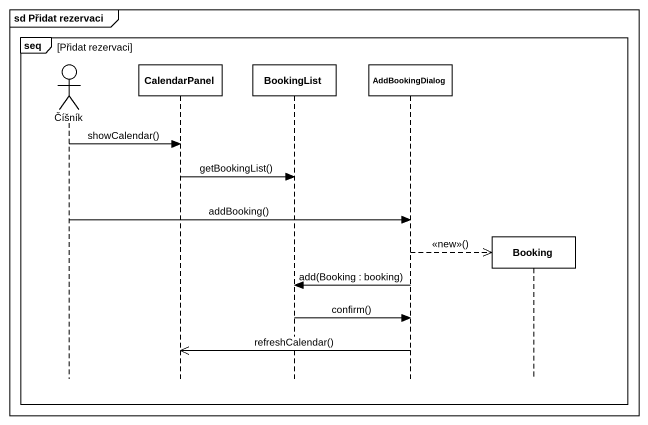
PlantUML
@startuml
mainframe sd Přidat rezervaci
hide footbox
actor Číšník
participant CalendarPanel
participant BookingList
participant AddBookingDialog
participant Booking

group seq [Přidat rezervaci]
  Číšník -> CalendarPanel : showCalendar()
  CalendarPanel -> BookingList : getBookingList()
  Číšník -> AddBookingDialog : addBooking()
  AddBookingDialog -->> Booking ** : <<new>>()
  AddBookingDialog -> BookingList : add(Booking : booking)
  BookingList -> AddBookingDialog : confirm()
  AddBookingDialog ->> CalendarPanel : refreshCalendar()
end
@enduml
